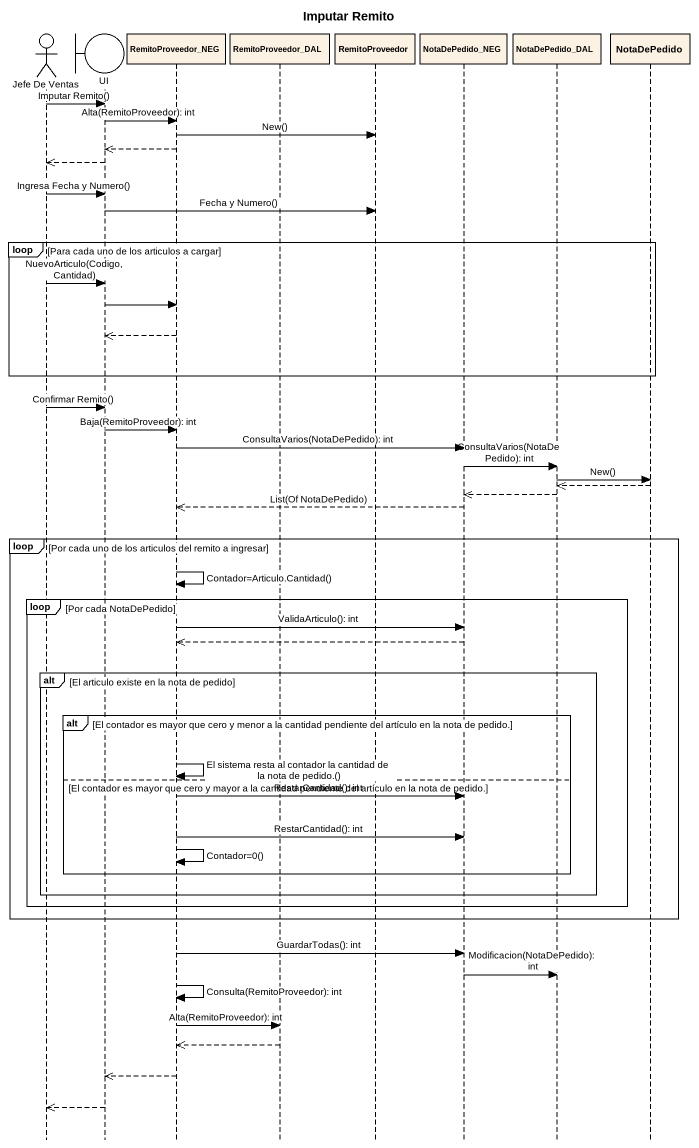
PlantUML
@startuml
title Imputar Remito
hide footbox
actor "Jefe De Ventas" as Jefe_De_Ventas
boundary UI
participant RemitoProveedor_NEG
participant RemitoProveedor_DAL
participant RemitoProveedor
participant NotaDePedido_NEG
participant NotaDePedido_DAL
participant NotaDePedido

Jefe_De_Ventas -> UI : Imputar Remito()
UI -> RemitoProveedor_NEG : Alta(RemitoProveedor): int
RemitoProveedor_NEG -> RemitoProveedor : New()
RemitoProveedor_NEG -->> UI
UI -->> Jefe_De_Ventas
Jefe_De_Ventas -> UI : Ingresa Fecha y Numero()
UI -> RemitoProveedor : Fecha y Numero()
loop Para cada uno de los articulos a cargar
  Jefe_De_Ventas -> UI : NuevoArticulo(Codigo,Cantidad)
  UI -> RemitoProveedor_NEG
  RemitoProveedor_NEG -->> UI
end
Jefe_De_Ventas -> UI : Confirmar Remito()
UI -> RemitoProveedor_NEG : Baja(RemitoProveedor): int
RemitoProveedor_NEG -> NotaDePedido_NEG : ConsultaVarios(NotaDePedido): int
NotaDePedido_NEG -> NotaDePedido_DAL : ConsultaVarios(NotaDePedido): int
NotaDePedido_DAL -> NotaDePedido : New()
NotaDePedido -->> NotaDePedido_DAL
NotaDePedido_DAL -->> NotaDePedido_NEG
NotaDePedido_NEG -->> RemitoProveedor_NEG : List(Of NotaDePedido)
loop Por cada uno de los articulos del remito a ingresar
  RemitoProveedor_NEG -> RemitoProveedor_NEG : Contador=Articulo.Cantidad()
  loop Por cada NotaDePedido
    RemitoProveedor_NEG -> NotaDePedido_NEG : ValidaArticulo(): int
    NotaDePedido_NEG -->> RemitoProveedor_NEG
    alt El articulo existe en la nota de pedido
      alt El contador es mayor que cero y menor a la cantidad pendiente del artículo en la nota de pedido.
        RemitoProveedor_NEG -> RemitoProveedor_NEG : El sistema resta al contador la cantidad de la nota de pedido.()
      else El contador es mayor que cero y mayor a la cantidad pendiente del artículo en la nota de pedido.
        RemitoProveedor_NEG -> NotaDePedido_NEG : RestarCantidad(): int
        RemitoProveedor_NEG -> NotaDePedido_NEG : RestarCantidad(): int
        RemitoProveedor_NEG -> RemitoProveedor_NEG : Contador=0()
      end
    end
  end
end
RemitoProveedor_NEG -> NotaDePedido_NEG : GuardarTodas(): int
NotaDePedido_NEG -> NotaDePedido_DAL : Modificacion(NotaDePedido): int
RemitoProveedor_NEG -> RemitoProveedor_NEG : Consulta(RemitoProveedor): int
RemitoProveedor_NEG -> RemitoProveedor_DAL : Alta(RemitoProveedor): int
RemitoProveedor_DAL -->> RemitoProveedor_NEG
RemitoProveedor_NEG -->> UI
UI -->> Jefe_De_Ventas
@enduml
